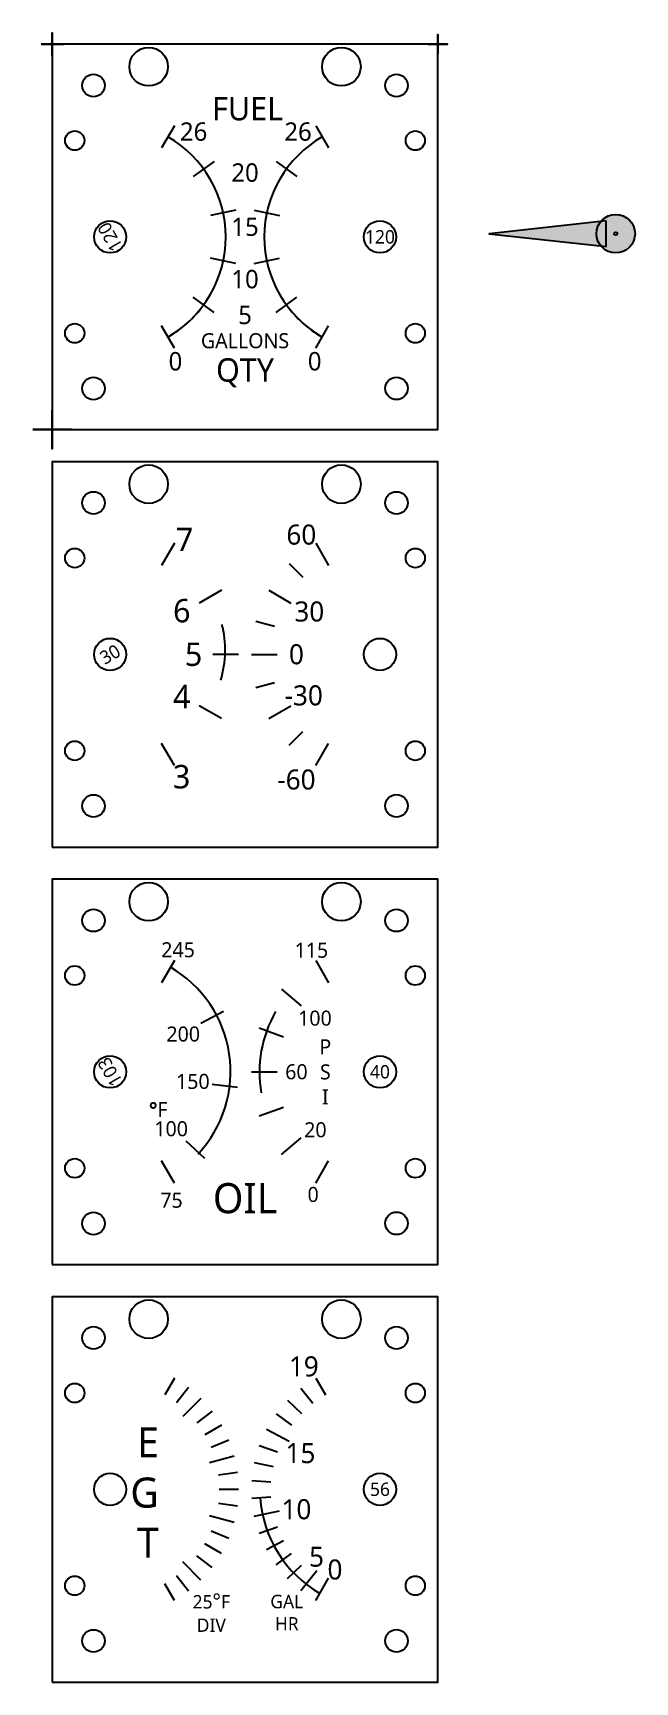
# Model space of a CAD drawing. Extents: x 0 to 94, y 0 to 257.
import ezdxf

# ---------------------------------------------------------------- set-up
doc = ezdxf.new("R2010")
doc.units = 0
doc.header["$MEASUREMENT"] = 0
doc.layers.get('0').update_dxf_attribs({"linetype": 'CONTINUOUS'})
for name, color, linetype in [('CUT', 7, 'CONTINUOUS'), ('DRAW', 7, 'CONTINUOUS'), ('DRAW_TEXT', 7, 'CONTINUOUS')]:
    doc.layers.add(name, color=color, linetype=linetype)
doc.styles.get("Standard").update_dxf_attribs({"font": 'txt.shx'})

msp = doc.modelspace()

# ---------------------------------------------------------------- hatches: boundary and pattern name
for points in [[(87.73, 225.54, -1), (93.73, 225.54, -1)], [(89.23, 227.54), (71.04, 225.54), (89.23, 223.54)]]:
    msp.add_hatch(color=13).paths.add_polyline_path(points)
at = {"layer": 'DRAW'}
for points in [[(1.29, 255.04), (3.04, 255.04), (3.04, 253.29), (3.04, 255.04), (4.79, 255.04), (3.04, 255.04), (3.04, 256.79), (3.04, 255.04)], [(61.54, 255.04), (63.04, 255.04), (63.04, 253.54), (63.04, 255.04), (64.54, 255.04), (63.04, 255.04), (63.04, 256.54), (63.04, 255.04)], [(0.04, 195.04), (3.04, 195.04), (3.04, 192.04), (3.04, 195.04), (6.04, 195.04), (3.04, 195.04), (3.04, 198.04), (3.04, 195.04)]]:
    msp.add_hatch(color=63, dxfattribs=at).paths.add_polyline_path(points)

# ---------------------------------------------------------------- linework, layer by layer
at = {"color": 7, "linetype": 'CONTINUOUS'}
for points in [[(87.73, 225.54, -1), (93.73, 225.54, -1)], [(90.48, 225.54, -1), (90.98, 225.54, -1)]]:
    msp.add_lwpolyline(points, format="xyb", close=True, dxfattribs=at)
msp.add_lwpolyline([(89.23, 227.54), (71.04, 225.54), (89.23, 223.54)], close=True, dxfattribs=at)
at = {"layer": 'CUT', "linetype": 'CONTINUOUS'}
for points in [[(3.04, 195.04), (63.04, 195.04), (63.04, 255.04), (3.04, 255.04)], [(3.04, 130.04), (63.04, 130.04), (63.04, 190.04), (3.04, 190.04)], [(3.04, 65.04), (63.04, 65.04), (63.04, 125.04), (3.04, 125.04)], [(3.04, 0.04), (63.04, 0.04), (63.04, 60.04), (3.04, 60.04)]]:
    msp.add_lwpolyline(points, close=True, dxfattribs=at)
for points in [[(15.04, 251.54, -1), (21.04, 251.54, -1)], [(45.04, 251.54, -1), (51.04, 251.54, -1)], [(7.72, 248.62, -1), (11.22, 248.62, -1)], [(54.87, 248.62, -1), (58.37, 248.62, -1)], [(5.04, 240.04, -1), (8.04, 240.04, -1)], [(58.04, 240.04, -1), (61.04, 240.04, -1)], [(9.54, 225.04, -1), (14.54, 225.04, -1)], [(51.54, 225.04, -1), (56.54, 225.04, -1)], [(5.04, 210.04, -1), (8.04, 210.04, -1)], [(58.04, 210.04, -1), (61.04, 210.04, -1)], [(7.72, 201.44, -1), (11.22, 201.44, -1)], [(54.87, 201.46, -1), (58.37, 201.46, -1)], [(15.04, 186.54, -1), (21.04, 186.54, -1)], [(45.04, 186.54, -1), (51.04, 186.54, -1)], [(7.72, 183.62, -1), (11.22, 183.62, -1)], [(54.87, 183.62, -1), (58.37, 183.62, -1)], [(5.04, 175.04, -1), (8.04, 175.04, -1)], [(58.04, 175.04, -1), (61.04, 175.04, -1)], [(9.54, 160.04, -1), (14.54, 160.04, -1)], [(51.54, 160.04, -1), (56.54, 160.04, -1)], [(5.04, 145.04, -1), (8.04, 145.04, -1)], [(58.04, 145.04, -1), (61.04, 145.04, -1)], [(7.72, 136.44, -1), (11.22, 136.44, -1)], [(54.87, 136.46, -1), (58.37, 136.46, -1)], [(15.04, 121.54, -1), (21.04, 121.54, -1)], [(45.04, 121.54, -1), (51.04, 121.54, -1)], [(7.72, 118.62, -1), (11.22, 118.62, -1)], [(54.87, 118.62, -1), (58.37, 118.62, -1)], [(5.04, 110.04, -1), (8.04, 110.04, -1)], [(58.04, 110.04, -1), (61.04, 110.04, -1)], [(9.54, 95.04, -1), (14.54, 95.04, -1)], [(51.54, 95.04, -1), (56.54, 95.04, -1)], [(5.04, 80.04, -1), (8.04, 80.04, -1)], [(58.04, 80.04, -1), (61.04, 80.04, -1)], [(7.72, 71.44, -1), (11.22, 71.44, -1)], [(54.87, 71.46, -1), (58.37, 71.46, -1)], [(15.04, 56.54, -1), (21.04, 56.54, -1)], [(45.04, 56.54, -1), (51.04, 56.54, -1)], [(7.72, 53.62, -1), (11.22, 53.62, -1)], [(54.87, 53.62, -1), (58.37, 53.62, -1)], [(5.04, 45.04, -1), (8.04, 45.04, -1)], [(58.04, 45.04, -1), (61.04, 45.04, -1)], [(9.54, 30.04, -1), (14.54, 30.04, -1)], [(51.54, 30.04, -1), (56.54, 30.04, -1)], [(5.04, 15.04, -1), (8.04, 15.04, -1)], [(58.04, 15.04, -1), (61.04, 15.04, -1)], [(7.72, 6.44, -1), (11.22, 6.44, -1)], [(54.87, 6.46, -1), (58.37, 6.46, -1)]]:
    msp.add_lwpolyline(points, format="xyb", close=True, dxfattribs=at)
at = {"layer": 'DRAW', "linetype": 'CONTINUOUS'}
for p, q in [((22.04, 242.36), (20.04, 238.9)), ((44.04, 242.36), (46.04, 238.9)), ((28.22, 236.8), (24.99, 234.45)), ((37.86, 236.8), (41.1, 234.45)), ((31.61, 229.2), (27.69, 228.37)), ((34.48, 229.2), (38.39, 228.37)), ((31.61, 220.88), (27.69, 221.72)), ((34.48, 220.88), (38.39, 221.72)), ((28.22, 213.29), (24.99, 215.64)), ((37.86, 213.29), (41.1, 215.64)), ((22.04, 207.72), (20.04, 211.19)), ((44.04, 207.72), (46.04, 211.19)), ((22.04, 177.36), (20.04, 173.9)), ((44.04, 177.36), (46.04, 173.9)), ((39.9, 174.18), (42.02, 172.06)), ((29.36, 170.04), (25.9, 168.04)), ((36.72, 170.04), (40.19, 168.04)), ((34.72, 165.22), (37.62, 164.44)), ((32.04, 160.04), (28.04, 160.04)), ((34.04, 160.04), (38.04, 160.04)), ((34.72, 154.87), (37.62, 155.64)), ((29.36, 150.04), (25.9, 152.04)), ((36.72, 150.04), (40.19, 152.04)), ((39.9, 145.9), (42.02, 148.02)), ((22.04, 142.72), (20.04, 146.19)), ((44.04, 142.72), (46.04, 146.19)), ((22.04, 112.36), (20.04, 108.9)), ((44.04, 112.36), (46.04, 108.9)), ((38.72, 107.9), (41.79, 105.33)), ((29.7, 104.43), (26.17, 102.55)), ((35.25, 101.88), (39.01, 100.51)), ((34.04, 95.04), (38.04, 95.04)), ((31.89, 92.6), (27.92, 93.09)), ((35.25, 88.2), (39.01, 89.57)), ((38.72, 82.19), (41.79, 84.76)), ((26.81, 81.56), (23.86, 84.25)), ((22.04, 77.72), (20.04, 81.19)), ((44.04, 77.72), (46.04, 81.19)), ((22.04, 47.36), (20.54, 44.76)), ((44.04, 47.36), (45.54, 44.76)), ((24.22, 45.91), (22.39, 43.53)), ((26.18, 44.18), (23.36, 41.36)), ((39.66, 43.94), (41.81, 41.85)), ((41.73, 45.8), (43.58, 43.44)), ((27.91, 42.22), (25.53, 40.39)), ((37.86, 41.8), (40.29, 40.03)), ((29.36, 40.04), (26.76, 38.54)), ((36.38, 39.43), (39.92, 37.55)), ((30.52, 37.7), (27.75, 36.55)), ((35.25, 36.88), (38.07, 35.86)), ((31.36, 35.22), (27.5, 34.18)), ((34.48, 34.2), (37.41, 33.58)), ((31.87, 32.65), (28.9, 32.26)), ((34.09, 31.44), (37.08, 31.23)), ((32.04, 30.04), (29.04, 30.04)), ((34.09, 28.65), (37.08, 28.86)), ((31.36, 24.87), (27.5, 25.9)), ((31.87, 27.43), (28.9, 27.82)), ((34.48, 25.88), (38.39, 26.72)), ((30.52, 22.39), (27.75, 23.54)), ((35.25, 23.2), (38.07, 24.23)), ((29.36, 20.04), (26.76, 21.54)), ((36.38, 20.65), (39.03, 22.06)), ((26.18, 15.9), (23.36, 18.73)), ((27.91, 17.87), (25.53, 19.69)), ((37.86, 18.29), (40.29, 20.05)), ((39.66, 16.15), (41.81, 18.23)), ((24.22, 14.18), (22.39, 16.56)), ((41.73, 14.28), (44.19, 17.43)), ((44.04, 12.72), (46.04, 16.19)), ((22.04, 12.72), (20.54, 15.32))]:
    msp.add_line(p, q, dxfattribs=at)
for points in [[(1.29, 255.04), (3.04, 255.04), (3.04, 253.29), (3.04, 255.04), (4.79, 255.04), (3.04, 255.04), (3.04, 256.79), (3.04, 255.04)], [(61.54, 255.04), (63.04, 255.04), (63.04, 253.54), (63.04, 255.04), (64.54, 255.04), (63.04, 255.04), (63.04, 256.54), (63.04, 255.04)], [(0.04, 195.04), (3.04, 195.04), (3.04, 192.04), (3.04, 195.04), (6.04, 195.04), (3.04, 195.04), (3.04, 198.04), (3.04, 195.04)]]:
    msp.add_lwpolyline(points, close=True, dxfattribs=at)
for centre, radius, start, end in [((12.04, 225.04), 18, 300, 60), ((54.04, 225.04), 18, 120, 240), ((12.04, 225.04), 18, 300, 324), ((54.04, 225.04), 18, 216, 240), ((54.04, 95.04), 18.75, 150, 190), ((54.04, 30.04), 18.7, 184, 240)]:
    msp.add_arc(centre, radius, start, end, dxfattribs=at)
for centre, major_axis, ratio, start_param in [((12.04, 160.04), (17.39, 4.66), 0.926196, -0.523599), ((12.04, 95.04), (9.4, 16.28), 0.996829, -1.797689)]:
    msp.add_ellipse(centre, major_axis=major_axis, ratio=ratio, start_param=start_param, end_param=0, dxfattribs=at)

# ---------------------------------------------------------------- texts
at = {"layer": 'CUT', "char_height": 2.3409, "width": 10, "attachment_point": 5}
for s, insert in [('\\C7;\\fTrebuchet MS|b0|i0|;\\H2.3409423828125;245', (22.62, 114.04)), ('\\C7;\\fTrebuchet MS|b0|i0|;\\H2.3409423828125;115', (43.37, 113.97))]:
    msp.add_mtext(s, dxfattribs=dict(at, insert=insert))
at = {"layer": 'DRAW', "char_height": 2.0808, "attachment_point": 5}
for s, insert, width, rotation in [('\\C7;\\fTrebuchet MS|b0|i0|;\\H2.0808297358453;120', (12.04, 225.04), 5.2916, 120), ('\\C7;\\fTrebuchet MS|b0|i0|;\\H2.0808297358453;30', (12.04, 160.04), 3.8116, 30), ('\\C7;\\fTrebuchet MS|b0|i0|;\\H2.0808297358453;103', (12.04, 95.04), 5.2916, 120)]:
    msp.add_mtext(s, dxfattribs=dict(at, insert=insert, width=width, rotation=rotation))
for s, insert, width in [('\\C7;\\fTrebuchet MS|b0|i0|;\\H2.0808297358453;120', (54.04, 225.04), 5.2916), ('\\C7;\\fTrebuchet MS|b0|i0|;\\H2.0808297358453;40', (54.04, 95.04), 3.8116), ('\\C7;\\fTrebuchet MS|b0|i0|;\\H2.0808297358453;56', (54.04, 30.04), 3.8116)]:
    msp.add_mtext(s, dxfattribs=dict(at, insert=insert, width=width))
at = {"layer": 'DRAW_TEXT'}
for s, insert, char_height, width, attachment_point in [('\\C7;\\fTrebuchet MS|b0|i0|;\\H3.6414341777563;FUEL', (33.44, 244.99), 3.6414, 16.4, 5), ('\\C7;\\fTrebuchet MS|b0|i0|;\\H2.8611676767468;26', (25.04, 241.42), 2.8612, 10, 5), ('\\C7;\\fTrebuchet MS|b0|i0|;\\H2.8611676767468;26', (41.29, 241.42), 2.8612, 10, 5), ('\\C7;\\fTrebuchet MS|b0|i0|;\\H2.8611676767468;20', (33.04, 235.04), 2.8612, 10, 5), ('\\C7;\\fTrebuchet MS|b0|i0|;\\H2.8611676767468;15', (33.04, 226.61), 2.8612, 10, 5), ('\\C7;\\fTrebuchet MS|b0|i0|;\\H2.8611676767468;10', (33.04, 218.45), 2.8612, 10, 5), ('\\C7;\\fTrebuchet MS|b0|i0|;\\H2.8611676767468;5', (33.04, 212.87), 2.8612, 10, 5), ('\\C7;\\fTrebuchet MS|b0|i0|;\\H2.3409423828125;GALLONS\\P\\H3.6414341777563;QTY', (33.04, 205.84), 2.3409, 25.2, 5), ('\\C7;\\fTrebuchet MS|b0|i0|;\\H2.8611676767468;0', (22.21, 205.66), 2.8612, 10, 5), ('\\C7;\\fTrebuchet MS|b0|i0|;\\H2.8611676767468;0', (43.88, 205.66), 2.8612, 10, 5), ('\\C7;\\fTrebuchet MS|b0|i0|;\\H3.6414341777563;7', (22.27, 177.94), 3.6414, 10, 4), ('\\C7;\\fTrebuchet MS|b0|i0|;\\H3.121280323714;60', (44.13, 178.67), 3.1213, 10, 6), ('\\C7;\\fTrebuchet MS|b0|i0|;\\H3.6414341777563;6', (23.2, 166.82), 3.6414, 10, 5), ('\\C7;\\fTrebuchet MS|b0|i0|;\\H3.121280323714;30', (43.04, 166.7), 3.1213, 10, 5), ('\\C7;\\fTrebuchet MS|b0|i0|;\\H3.6414341777563;5', (25.04, 160.04), 3.6414, 10, 5), ('\\C7;\\fTrebuchet MS|b0|i0|;\\H3.121280323714;0', (41.04, 160.04), 3.1213, 10, 5), ('\\C7;\\fTrebuchet MS|b0|i0|;\\H3.6414341777563;4', (23.2, 153.48), 3.6414, 10, 5), ('\\C7;\\fTrebuchet MS|b0|i0|;\\H3.121280323714;-30', (42.17, 153.64), 3.1213, 10, 5), ('\\C7;\\fTrebuchet MS|b0|i0|;\\H3.6414341777563;3', (23.17, 140.98), 3.6414, 10, 5), ('\\C7;\\fTrebuchet MS|b0|i0|;\\H3.121280323714;-60', (41.04, 140.54), 3.1213, 10, 5), ('\\C7;\\fTrebuchet MS|b0|i0|;\\H2.3409423828125;100', (43.92, 103.39), 2.3409, 10, 5), ('\\C7;\\fTrebuchet MS|b0|i0|;\\H2.3409423828125;200', (23.42, 100.92), 2.3409, 10, 5), ('\\C7;\\fTrebuchet MS|b0|i0|;\\H2.3409423828125;P\\PS\\PI', (45.54, 95.04), 2.3409, 5, 5), ('\\C7;\\fTrebuchet MS|b0|i0|;\\H2.3409423828125;60', (41.04, 95.04), 2.3409, 10, 5), ('\\C7;\\fTrebuchet MS|b0|i0|;\\H2.3409423828125;150', (24.92, 93.54), 2.3409, 10, 5), ('\\C7;\\fTrebuchet MS|b1|i0|;\\H2.3409423828125;°\\fTrebuchet MS|b0|i0|;F', (19.54, 89.17), 2.3409, 10, 5), ('\\C7;\\fTrebuchet MS|b0|i0|;\\H2.3409423828125;100', (21.54, 86.17), 2.3409, 10, 5), ('\\C7;\\fTrebuchet MS|b0|i0|;\\H2.3409423828125;20', (43.99, 86.01), 2.3409, 10, 5), ('\\C7;\\fTrebuchet MS|b0|i0|;\\H4.681884765625;OIL', (33.04, 75.34), 4.6819, 25.2, 5), ('\\C7;\\fTrebuchet MS|b0|i0|;\\H2.3409423828125;0', (43.64, 75.94), 2.3409, 10, 5), ('\\C7;\\fTrebuchet MS|b0|i0|;\\H2.3409423828125;75', (21.6, 75.04), 2.3409, 10, 5), ('\\C7;\\fTrebuchet MS|b0|i0|;\\H3.121280323714;19', (44.51, 49.17), 3.1213, 10, 6), ('\\C7;\\fTrebuchet MS|b0|i0|;\\H4.681884765625;E\\PG\\PT', (19.63, 29.54), 4.6819, 6, 6), ('\\C7;\\fTrebuchet MS|b0|i0|;\\H3.121280323714;15', (41.67, 35.67), 3.1213, 10, 5), ('\\C7;\\fTrebuchet MS|b0|i0|;\\H3.121280323714;10', (41.04, 26.92), 3.1213, 10, 5), ('\\C7;\\fTrebuchet MS|b0|i0|;\\H3.121280323714;5', (44.17, 19.54), 3.1213, 10, 5), ('\\C7;\\fTrebuchet MS|b0|i0|;\\H3.121280323714;0', (47.04, 17.54), 3.1213, 10, 5), ('\\C7;\\fTrebuchet MS|b0|i0|;\\H2.0808297358453;25\\H2.3409423828125;°\\H2.0808297358453;F\\PDIV', (27.79, 10.84), 2.0808, 12.5, 5), ('\\C7;\\fTrebuchet MS|b0|i0|;\\H2.0808297358453;GAL\\PHR', (39.54, 10.84), 2.0808, 10, 5)]:
    msp.add_mtext(s, dxfattribs=dict(at, insert=insert, char_height=char_height, width=width, attachment_point=attachment_point))

doc.saveas('drawing.dxf')
